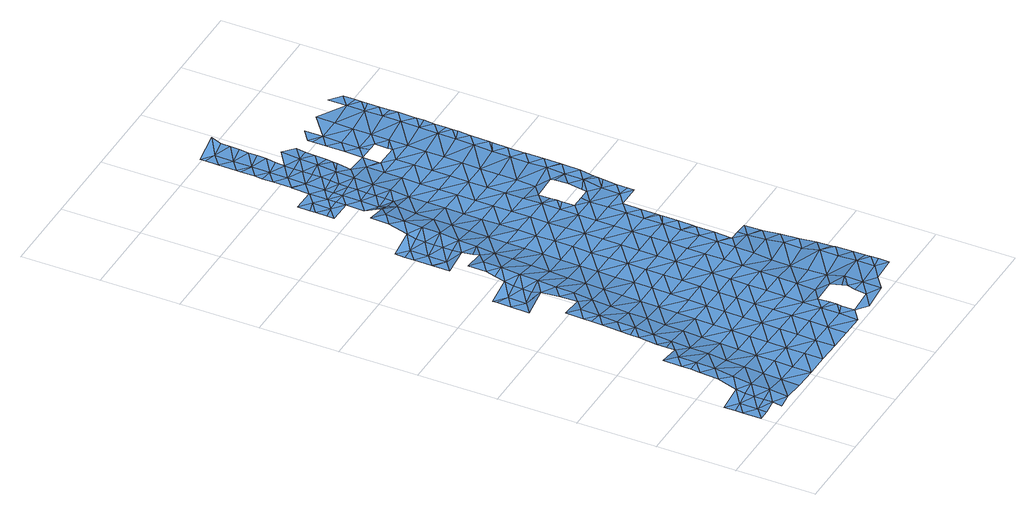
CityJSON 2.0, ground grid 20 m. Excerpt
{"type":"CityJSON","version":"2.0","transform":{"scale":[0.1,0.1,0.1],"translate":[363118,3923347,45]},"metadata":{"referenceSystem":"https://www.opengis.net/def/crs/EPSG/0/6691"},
"CityObjects":{
"waterbody1":{"type":"WaterBody","attributes":{"name":"9","class":"1140","function":"1","WaterBodyRiverFloodingRiskAttribute.description":"5","WaterBodyRiverFloodingRiskAttribute.rankOrg":"1","WaterBodyRiverFloodingRiskAttribute.adminType":"2","WaterBodyRiverFloodingRiskAttribute.scale":"L1"},"geometry":[{"type":"MultiSurface","lod":"1","boundaries":[[[0,1,2]],[[3,4,2]],[[5,6,7]],[[1,8,2]],[[9,10,7]],[[10,5,7]],[[8,11,7]],[[8,7,2]],[[3,2,6]],[[11,9,7]],[[0,2,4]],[[6,2,7]]]}]},
"waterbody2":{"type":"WaterBody","attributes":{"name":"9","class":"1140","function":"1","WaterBodyRiverFloodingRiskAttribute.description":"5","WaterBodyRiverFloodingRiskAttribute.rankOrg":"3","WaterBodyRiverFloodingRiskAttribute.adminType":"2","WaterBodyRiverFloodingRiskAttribute.scale":"L1"},"geometry":[{"type":"MultiSurface","lod":"1","boundaries":[[[12,10,13]],[[12,14,10]],[[14,6,5]],[[5,10,14]],[[15,3,6]],[[14,15,6]],[[3,15,4]],[[16,17,4]],[[12,18,14]],[[4,15,16]],[[19,20,17]],[[21,15,14]],[[17,16,19]],[[12,22,18]],[[23,24,25]],[[15,26,16]],[[25,20,23]],[[20,19,23]],[[14,18,21]],[[16,26,19]],[[23,27,24]],[[28,24,27]],[[26,15,21]],[[22,29,18]],[[26,30,19]],[[31,28,27]],[[32,21,18]],[[23,33,27]],[[23,19,33]],[[34,18,29]],[[35,26,21]],[[19,30,33]],[[36,31,27]],[[33,36,27]],[[18,34,32]],[[26,35,30]],[[21,32,35]],[[36,37,31]],[[29,38,34]],[[35,39,30]],[[40,31,37]],[[41,40,37]],[[42,43,41]],[[33,44,36]],[[34,45,32]],[[33,30,44]],[[42,41,37]],[[29,46,38]],[[32,45,35]],[[43,47,48]],[[30,39,44]],[[42,47,43]],[[44,49,36]],[[36,50,37]],[[48,47,51]],[[50,42,37]],[[34,38,45]],[[52,53,51]],[[45,54,35]],[[35,55,39]],[[52,51,47]],[[36,49,50]],[[53,56,57]],[[58,47,42]],[[46,59,38]],[[52,56,53]],[[50,60,42]],[[57,56,61]],[[60,58,42]],[[38,59,45]],[[35,54,55]],[[62,52,47]],[[56,63,61]],[[44,39,64]],[[61,63,65]],[[49,44,64]],[[46,66,59]],[[58,62,47]],[[62,56,52]],[[39,55,64]],[[67,50,49]],[[59,68,45]],[[45,69,54]],[[67,60,50]],[[70,65,63]],[[71,49,64]],[[62,72,56]],[[56,73,63]],[[45,68,69]],[[72,73,56]],[[49,71,67]],[[74,58,60]],[[66,75,59]],[[55,54,76]],[[67,77,60]],[[73,70,63]],[[64,55,76]],[[54,69,76]],[[78,62,58]],[[59,79,68]],[[75,66,80]],[[74,60,77]],[[78,72,62]],[[81,64,76]],[[73,82,70]],[[71,64,83]],[[79,59,75]],[[79,84,68]],[[85,70,82]],[[83,64,81]],[[83,86,71]],[[58,74,78]],[[69,68,84]],[[87,73,72]],[[67,71,86]],[[85,88,89]],[[78,90,72]],[[88,85,82]],[[76,69,84]],[[77,67,86]],[[90,87,72]],[[91,81,76]],[[77,92,74]],[[93,82,73]],[[86,92,77]],[[94,95,96]],[[75,80,97]],[[94,89,95]],[[89,88,95]],[[93,88,82]],[[98,83,81]],[[99,100,96]],[[97,101,75]],[[75,102,79]],[[76,84,103]],[[95,99,96]],[[102,84,79]],[[91,76,103]],[[91,98,81]],[[104,100,99]],[[93,73,87]],[[105,95,88]],[[106,107,104]],[[74,92,108]],[[78,74,109]],[[93,105,88]],[[102,75,101]],[[107,106,110]],[[109,111,78]],[[84,112,103]],[[104,99,106]],[[74,108,109]],[[90,111,87]],[[113,101,97]],[[86,83,114]],[[90,78,111]],[[110,115,116]],[[114,117,86]],[[110,106,115]],[[83,98,114]],[[99,95,118]],[[119,106,99]],[[84,102,112]],[[120,102,101]],[[113,121,101]],[[92,86,117]],[[95,105,118]],[[121,120,101]],[[91,103,122]],[[108,92,117]],[[123,98,91]],[[103,112,122]],[[117,124,108]],[[125,115,106]],[[87,111,126]],[[93,87,127]],[[102,128,112]],[[99,118,119]],[[129,102,120]],[[116,115,130]],[[127,87,126]],[[131,91,122]],[[132,118,105]],[[102,129,128]],[[133,111,109]],[[134,106,119]],[[109,108,135]],[[105,93,132]],[[136,113,137]],[[132,93,127]],[[91,131,123]],[[138,117,114]],[[125,106,134]],[[108,124,135]],[[139,126,111]],[[114,98,140]],[[130,115,125]],[[112,128,141]],[[140,138,114]],[[133,139,111]],[[142,131,122]],[[98,123,140]],[[143,144,118]],[[144,134,119]],[[109,135,133]],[[122,112,145]],[[126,139,127]],[[130,146,147]],[[118,132,143]],[[119,118,144]],[[137,148,136]],[[146,130,125]],[[124,117,138]],[[112,141,145]],[[149,123,131]],[[150,147,146]],[[151,125,134]],[[128,152,141]],[[138,153,124]],[[124,154,135]],[[139,155,127]],[[127,156,132]],[[142,122,145]],[[136,157,158]],[[159,150,146]],[[160,150,159]],[[123,149,140]],[[161,160,159]],[[158,157,162]],[[135,154,133]],[[163,146,125]],[[136,148,157]],[[132,164,143]],[[165,166,162]],[[134,144,151]],[[149,131,142]],[[152,167,141]],[[168,161,159]],[[169,161,168]],[[154,124,153]],[[156,127,155]],[[140,170,138]],[[171,169,168]],[[172,163,125]],[[163,159,146]],[[173,157,148]],[[174,175,171]],[[149,170,140]],[[152,166,165]],[[162,157,165]],[[143,176,144]],[[125,151,172]],[[145,141,167]],[[174,171,168]],[[165,167,152]],[[139,133,177]],[[164,132,156]],[[164,176,143]],[[178,175,174]],[[145,179,142]],[[133,154,177]],[[180,181,178]],[[144,182,151]],[[183,179,145]],[[179,149,142]],[[184,165,157]],[[180,178,174]],[[183,145,167]],[[185,186,139]],[[186,156,155]],[[187,138,170]],[[176,182,144]],[[188,157,173]],[[182,172,151]],[[153,138,189]],[[139,177,185]],[[155,139,186]],[[159,163,190]],[[181,191,192]],[[168,159,193]],[[154,153,189]],[[165,184,167]],[[191,181,180]],[[138,187,189]],[[194,163,172]],[[193,159,190]],[[154,195,177]],[[184,157,188]],[[182,194,172]],[[174,168,196]],[[170,149,197]],[[198,183,167]],[[191,199,192]],[[200,187,170]],[[173,201,188]],[[202,154,189]],[[196,168,193]],[[149,179,197]],[[180,174,196]],[[164,203,176]],[[204,190,163]],[[177,205,185]],[[156,186,206]],[[164,156,203]],[[198,179,183]],[[207,200,170]],[[180,208,191]],[[195,154,202]],[[207,170,197]],[[167,184,209]],[[210,204,163]],[[204,193,190]],[[201,211,188]],[[156,206,203]],[[212,208,180]],[[187,213,189]],[[210,163,194]],[[211,214,188]],[[176,215,182]],[[198,167,209]],[[180,196,212]],[[200,213,187]],[[213,202,189]],[[184,188,214]],[[205,177,195]],[[198,216,179]],[[179,217,197]],[[191,208,199]],[[218,219,184]],[[186,185,220]],[[221,196,193]],[[184,219,209]],[[176,203,222]],[[218,184,214]],[[182,223,194]],[[224,195,202]],[[220,185,205]],[[206,186,220]],[[225,207,197]],[[206,226,203]],[[227,198,209]],[[176,222,215]],[[194,223,210]],[[219,227,209]],[[228,193,204]],[[229,199,208]],[[179,216,217]],[[230,205,195]],[[221,193,228]],[[212,196,221]],[[207,231,200]],[[232,216,198]],[[182,215,223]],[[202,213,224]],[[206,220,226]],[[233,208,212]],[[234,198,227]],[[200,235,213]],[[225,197,217]],[[232,198,234]],[[236,230,195]],[[230,220,205]],[[237,228,204]],[[222,238,215]],[[239,217,216]],[[195,224,236]],[[229,208,240]],[[232,239,216]],[[241,224,213]],[[242,212,221]],[[203,226,243]],[[222,203,238]],[[244,241,213]],[[210,223,245]],[[204,210,237]],[[244,213,235]],[[231,207,225]],[[235,200,231]],[[246,226,220]],[[233,212,242]],[[203,243,238]],[[247,225,217]],[[210,245,237]],[[239,247,217]],[[240,208,233]],[[224,248,236]],[[249,245,223]],[[250,220,230]],[[251,252,228]],[[224,241,248]],[[252,242,221]],[[235,231,253]],[[254,231,225]],[[247,254,225]],[[255,230,236]],[[215,238,256]],[[223,215,249]],[[228,237,251]],[[221,228,252]],[[257,236,248]],[[258,240,233]],[[259,240,258]],[[246,220,250]],[[243,226,246]],[[249,215,256]],[[260,259,258]],[[261,253,231]],[[236,257,255]],[[242,262,233]],[[243,263,238]],[[264,261,231]],[[258,265,260]],[[249,266,245]],[[245,267,237]],[[264,231,254]],[[265,268,269]],[[230,270,250]],[[269,260,265]],[[271,230,255]],[[272,263,243]],[[266,267,245]],[[267,251,237]],[[272,243,246]],[[256,238,273]],[[270,274,250]],[[230,271,270]],[[275,249,256]],[[274,276,250]],[[242,252,262]],[[250,276,246]],[[277,268,278]],[[268,265,278]],[[279,277,278]],[[256,273,280]],[[281,282,233]],[[273,238,263]],[[281,233,262]],[[256,280,275]],[[258,233,282]],[[246,283,272]],[[284,279,278]],[[285,279,284]],[[286,249,275]],[[287,288,251]],[[288,262,252]],[[289,285,284]],[[265,258,282]],[[246,276,283]],[[266,249,290]],[[290,249,286]],[[291,273,263]],[[292,278,265]],[[284,293,289]],[[251,267,287]],[[252,251,288]],[[294,263,272]],[[295,289,293]],[[283,294,272]],[[296,281,262]],[[278,297,284]],[[298,295,293]],[[266,299,267]],[[300,265,282]],[[301,302,303]],[[303,298,301]],[[297,304,284]],[[291,263,305]],[[266,290,299]],[[298,293,301]],[[292,265,300]],[[267,306,287]],[[293,284,307]],[[301,308,302]],[[262,288,296]],[[297,278,292]],[[281,309,282]],[[284,304,307]],[[310,263,294]],[[309,300,282]],[[293,311,301]],[[306,267,299]],[[312,293,307]],[[305,263,310]],[[290,313,299]],[[306,314,287]],[[287,315,288]],[[311,293,312]],[[281,296,316]],[[294,283,317]],[[311,318,301]],[[309,281,316]],[[319,297,292]],[[317,320,294]],[[321,305,322]],[[292,300,323]],[[322,305,310]],[[308,301,324]],[[288,325,296]],[[324,301,318]],[[326,321,322]],[[294,327,310]],[[328,306,299]],[[329,319,292]],[[313,328,299]],[[329,292,323]],[[287,314,315]],[[294,320,327]],[[296,325,316]],[[330,331,313]],[[331,326,322]],[[323,300,332]],[[330,326,331]],[[300,309,332]],[[333,310,327]],[[322,310,334]],[[288,315,325]],[[310,333,334]],[[328,335,306]],[[325,336,316]],[[337,322,334]],[[313,331,328]],[[338,315,314]],[[339,322,337]],[[331,322,339]],[[309,340,332]],[[314,306,338]],[[341,328,331]],[[319,342,343]],[[309,316,340]],[[323,332,344]],[[338,306,335]],[[331,339,341]],[[319,345,342]],[[316,336,340]],[[346,344,332]],[[347,335,328]],[[348,347,328]],[[348,328,341]],[[349,343,350]],[[351,336,325]],[[343,342,350]],[[345,352,342]],[[346,332,340]],[[315,338,353]],[[325,315,351]],[[354,338,335]],[[355,349,350]],[[356,349,355]],[[351,315,353]],[[354,335,347]],[[357,356,355]],[[346,358,344]],[[336,359,340]],[[360,353,338]],[[361,342,352]],[[362,344,358]],[[363,360,338]],[[363,338,354]],[[364,357,355]],[[352,362,358]],[[359,346,340]],[[350,365,355]],[[336,351,366]],[[367,351,353]],[[350,342,365]],[[368,367,353]],[[352,358,361]],[[359,336,366]],[[368,353,360]],[[342,361,365]],[[346,369,358]],[[370,366,351]],[[365,371,355]],[[370,351,367]],[[346,359,372]],[[373,359,366]],[[374,373,366]],[[374,366,370]],[[361,358,369]],[[346,372,369]],[[355,371,375]],[[373,376,359]],[[377,372,359]],[[376,377,359]],[[378,379,361]],[[379,371,365]],[[378,361,369]],[[365,361,379]],[[380,369,372]],[[381,380,372]],[[381,372,377]],[[371,382,375]],[[380,383,369]],[[384,378,369]],[[382,371,379]],[[369,383,384]],[[385,386,378]],[[378,386,379]],[[385,378,384]],[[386,387,379]],[[379,388,382]],[[387,388,379]],[[389,390,382]],[[389,382,388]],[[391,382,390]]]}]},
"waterbody3":{"type":"WaterBody","attributes":{"name":"9","class":"1140","function":"1","WaterBodyRiverFloodingRiskAttribute.description":"5","WaterBodyRiverFloodingRiskAttribute.rankOrg":"1","WaterBodyRiverFloodingRiskAttribute.adminType":"2","WaterBodyRiverFloodingRiskAttribute.scale":"L1"},"geometry":[{"type":"MultiSurface","lod":"1","boundaries":[[[392,393,394]],[[392,394,395]],[[395,394,104]],[[96,394,396]],[[100,394,96]],[[393,397,396]],[[100,104,394]],[[393,396,394]],[[89,94,396]],[[397,89,396]],[[94,96,396]]]}]},
"waterbody4":{"type":"WaterBody","attributes":{"name":"9","class":"1140","function":"1","WaterBodyRiverFloodingRiskAttribute.description":"5","WaterBodyRiverFloodingRiskAttribute.rankOrg":"1","WaterBodyRiverFloodingRiskAttribute.adminType":"2","WaterBodyRiverFloodingRiskAttribute.scale":"L1"},"geometry":[{"type":"MultiSurface","lod":"1","boundaries":[[[171,398,169]],[[150,160,399]],[[150,399,400]],[[161,399,160]],[[401,398,171]],[[161,398,399]],[[169,398,161]],[[175,401,171]],[[400,399,402]],[[402,399,403]],[[175,178,401]],[[178,404,401]],[[404,405,401]],[[406,401,405]],[[406,398,401]],[[403,398,406]],[[399,398,403]]]}]},
"waterbody5":{"type":"WaterBody","attributes":{"name":"9","class":"1140","function":"1","WaterBodyRiverFloodingRiskAttribute.description":"5","WaterBodyRiverFloodingRiskAttribute.rankOrg":"2","WaterBodyRiverFloodingRiskAttribute.adminType":"2","WaterBodyRiverFloodingRiskAttribute.scale":"L1"},"geometry":[{"type":"MultiSurface","lod":"1","boundaries":[[[229,407,199]],[[408,407,229]],[[409,407,408]],[[410,409,411]],[[229,240,408]],[[268,412,411]],[[412,413,414]],[[415,413,412]],[[279,415,277]],[[412,268,277]],[[269,411,260]],[[260,411,408]],[[259,260,408]],[[412,410,411]],[[269,268,411]],[[277,415,412]],[[408,411,409]],[[408,240,259]],[[414,410,412]]]}]},
"waterbody6":{"type":"WaterBody","attributes":{"name":"9","class":"1140","function":"1","WaterBodyRiverFloodingRiskAttribute.description":"5","WaterBodyRiverFloodingRiskAttribute.rankOrg":"1","WaterBodyRiverFloodingRiskAttribute.adminType":"2","WaterBodyRiverFloodingRiskAttribute.scale":"L1"},"geometry":[{"type":"MultiSurface","lod":"1","boundaries":[[[416,417,418]],[[410,419,420]],[[418,421,422]],[[423,419,413]],[[419,423,424]],[[424,423,425]],[[426,425,423]],[[427,417,428]],[[427,418,417]],[[429,418,427]],[[430,429,427]],[[431,432,428]],[[433,418,429]],[[430,427,434]],[[426,423,435]],[[436,419,424]],[[423,413,435]],[[414,419,410]],[[437,303,302]],[[438,295,298]],[[418,422,416]],[[433,421,418]],[[439,440,437]],[[428,432,427]],[[441,442,443]],[[431,443,432]],[[443,442,432]],[[442,444,432]],[[444,445,432]],[[427,432,434]],[[445,434,432]],[[446,444,442]],[[302,446,442]],[[302,442,437]],[[439,437,442]],[[414,413,419]],[[438,435,447]],[[438,447,289]],[[289,295,438]],[[285,289,447]],[[285,447,279]],[[415,279,447]],[[441,439,442]],[[415,447,413]],[[447,435,413]],[[438,448,435]],[[448,438,440]],[[440,438,437]],[[298,437,438]],[[303,437,298]],[[420,419,436]]]}]}
},
"vertices":[
[3,131,2],[3,103,2],[32,107,2],[60,107,11],[60,130,15],[59,60,11],[60,84,11],[31,61,2],[3,84,2],[30,38,2],[59,37,11],[2,38,2],
[87,14,16],[58,14,9],[88,60,20],[88,106,20],[89,152,25],[61,176,28],[144,59,11],[90,199,30],[62,222,31],[145,105,11],[144,13,9],[90,245,32],[62,268,32],[62,245,32],[146,152,14],[91,291,32],[63,315,32],[200,12,9],[146,198,16],[120,314,25],[202,104,9],[147,244,20],[201,58,9],[202,151,9],[148,290,20],[148,336,23],[258,57,9],[203,197,10],[120,335,25],[120,360,24],[149,383,26],[121,406,28],[204,243,11],[258,104,9],[257,11,9],[150,429,29],[122,427,28],[205,289,11],[205,336,14],[122,452,29],[151,475,29],[123,499,31],[259,150,9],[260,196,9],[151,521,32],[123,525,32],[207,428,17],[314,57,9],[206,382,15],[123,545,32],[207,474,17],[152,567,33],[261,242,10],[124,591,33],[314,10,9],[262,335,10],[315,103,9],[316,149,9],[181,590,28],[261,288,10],[208,520,20],[209,567,22],[263,427,12],[371,56,9],[317,195,10],[263,381,11],[264,473,12],[372,102,9],[370,9,9],[317,241,10],[209,613,26],[318,288,10],[373,148,9],[181,636,26],[319,334,10],[265,566,14],[210,659,26],[182,683,21],[265,520,12],[374,241,10],[319,380,11],[266,612,15],[183,706,15],[211,705,28],[183,729,16],[427,9,7],[375,287,10],[212,751,30],[183,752,16],[428,55,9],[429,101,9],[373,194,10],[184,775,20],[267,658,15],[212,798,33],[184,799,26],[320,426,12],[321,472,12],[184,821,33],[322,519,11],[429,147,9],[456,31,8],[375,333,10],[213,844,33],[185,867,33],[376,379,12],[268,704,16],[268,751,18],[457,77,9],[456,65,9],[430,193,10],[431,286,10],[377,425,12],[270,843,20],[322,565,11],[323,611,11],[457,124,8],[457,93,9],[242,867,25],[431,240,10],[324,657,11],[378,518,12],[269,797,20],[378,472,12],[513,30,16],[484,8,9],[433,378,12],[379,564,12],[432,332,11],[486,146,6],[487,239,10],[324,704,12],[325,750,12],[487,193,9],[270,889,24],[242,883,22],[541,7,22],[488,285,10],[242,913,17],[326,796,12],[514,123,13],[434,425,12],[434,471,12],[380,610,11],[380,656,11],[541,53,24],[513,58,20],[271,935,25],[243,936,14],[243,959,15],[513,77,24],[327,888,13],[381,703,12],[542,99,24],[514,92,20],[543,145,11],[272,982,29],[243,982,15],[489,331,11],[244,1005,15],[326,842,12],[569,30,25],[273,1028,29],[244,1028,15],[382,749,12],[435,517,12],[245,1051,21],[544,238,5],[273,1074,31],[245,1098,33],[382,795,11],[543,192,9],[599,98,31],[436,563,12],[436,609,12],[490,377,12],[598,52,31],[490,424,12],[328,935,13],[274,1120,34],[246,1144,34],[329,981,14],[383,841,11],[492,516,12],[329,1027,14],[545,284,5],[600,191,28],[303,1143,22],[546,377,10],[626,29,31],[491,470,12],[438,702,12],[385,934,9],[492,562,12],[437,656,12],[546,330,9],[331,1119,19],[600,145,26],[384,888,10],[627,56,31],[330,1073,15],[547,423,10],[627,75,31],[439,794,10],[601,237,17],[602,283,17],[627,91,30],[628,121,29],[493,609,11],[386,1026,9],[438,748,12],[440,840,10],[548,469,10],[602,329,11],[494,655,11],[628,167,27],[385,980,9],[331,1143,11],[549,561,11],[603,376,7],[629,214,24],[387,1119,9],[628,176,26],[575,399,9],[548,515,10],[441,933,9],[495,747,11],[630,260,17],[359,1142,6],[576,445,10],[387,1072,9],[495,701,11],[575,405,9],[441,887,10],[551,654,10],[630,306,15],[576,492,10],[497,840,10],[550,608,10],[442,979,9],[443,1025,9],[601,399,8],[631,352,9],[577,538,11],[496,793,10],[577,498,10],[388,1165,12],[360,1165,7],[360,1188,7],[632,398,7],[443,1072,8],[552,746,9],[631,356,9],[389,1211,12],[497,886,9],[498,932,8],[361,1235,8],[360,1211,7],[578,584,10],[578,576,10],[551,700,11],[524,770,10],[578,592,10],[525,816,10],[579,630,10],[361,1258,8],[390,1257,13],[362,1281,8],[524,802,10],[444,1118,8],[445,1164,8],[579,677,10],[390,1303,15],[362,1304,9],[525,832,9],[499,978,8],[499,1024,8],[362,1327,11],[525,862,8],[555,769,11],[446,1256,8],[391,1350,19],[608,699,11],[363,1350,11],[500,1071,8],[418,1280,12],[363,1373,11],[554,885,6],[446,1210,8],[392,1396,19],[364,1419,11],[363,1396,11],[419,1315,16],[581,769,12],[555,931,8],[419,1326,17],[392,1442,24],[502,1163,8],[609,745,12],[420,1372,19],[419,1342,18],[582,861,15],[555,977,7],[556,1024,7],[501,1117,8],[636,676,11],[420,1395,20],[475,1279,8],[636,693,11],[581,780,14],[609,792,19],[474,1233,8],[420,1419,22],[557,1070,8],[581,815,19],[637,722,11],[611,884,21],[474,1239,8],[582,850,16],[610,838,19],[502,1209,8],[637,755,13],[637,768,14],[611,930,19],[558,1116,9],[638,779,15],[612,977,19],[638,814,19],[558,1162,9],[639,861,20],[504,1302,8],[476,1325,8],[531,1232,8],[509,1279,8],[559,1208,9],[640,907,20],[639,865,20],[476,1371,8],[504,1348,8],[614,1069,20],[532,1278,8],[613,1023,19],[640,953,19],[505,1394,8],[477,1406,8],[477,1418,8],[560,1255,9],[615,1161,22],[641,999,19],[560,1301,8],[531,1243,8],[640,955,19],[506,1440,8],[561,1347,8],[614,1115,22],[642,1045,20],[642,1038,20],[616,1254,23],[642,1092,21],[562,1393,9],[616,1208,22],[643,1138,22],[643,1124,22],[563,1440,9],[643,1153,22],[644,1184,22],[617,1300,23],[618,1346,21],[644,1230,23],[644,1211,23],[619,1392,21],[644,1231,23],[645,1276,23],[645,1297,22],[646,1323,22],[646,1352,21],[647,1369,21],[647,1384,21],[647,1415,21],[619,1439,20],
[127,765,2],[126,730,2],[155,752,2],[127,776,2],[154,706,2],[125,683,2],
[215,983,2],[214,936,2],[186,914,2],[216,1029,2],[186,956,2],[186,960,2],[188,1052,2],[187,1028,2],[187,1006,2],
[303,1158,16],[331,1166,2],[303,1189,2],[304,1235,2],[332,1212,2],[333,1258,2],[305,1282,2],[304,1259,2],[333,1281,2],
[310,1591,3],[309,1559,3],[338,1582,3],[276,1259,2],[247,1236,2],[366,1604,27],[310,1605,3],[277,1305,2],[248,1283,2],[248,1297,2],[249,1329,2],[337,1535,3],[308,1513,3],[366,1558,18],[365,1535,18],[308,1502,3],[336,1489,3],[366,1581,18],[365,1512,16],[305,1328,2],[248,1255,2],[335,1397,3],[334,1351,2],[307,1420,3],[306,1374,3],[307,1447,3],[336,1443,3],[308,1467,3],[364,1466,16],[365,1489,16],[364,1443,13],[334,1304,2],[306,1373,3]
]}
